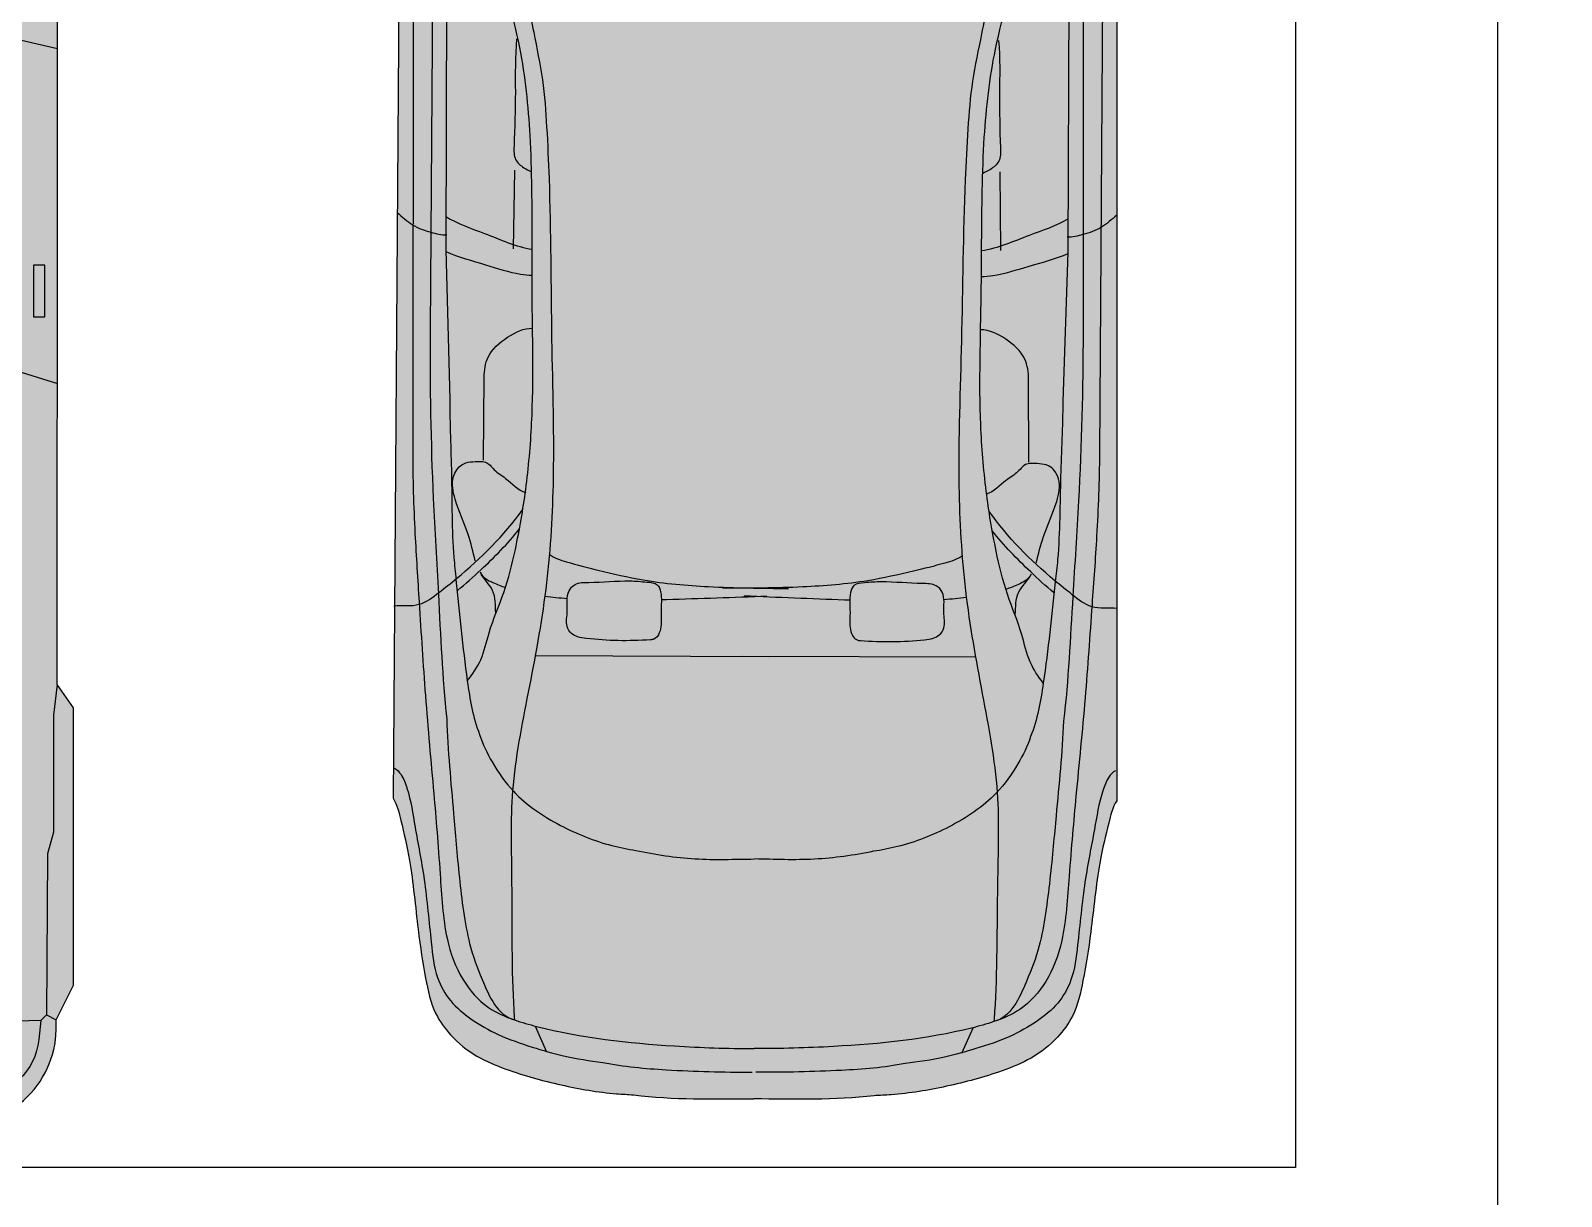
# Model space of a CAD drawing. Header units: metres. Extents: x 231 to 394, y -324 to -29.
# Drawn here: x 289.389 to 293.338, y -76.947 to -73.939 of the extents above; entities that cross this region are included whole.
import ezdxf

# ---------------------------------------------------------------- set-up
doc = ezdxf.new("R2010")
doc.units = ezdxf.units.M
for name, color, linetype in [('A-ACABADOS PISOS', 1, 'Continuous'), ('A-PISO', 30, 'Continuous'), ('AR-01-REC$0$A-AUTOS', 8, 'Continuous'), ('AR-01-REC$0$A-EXTERIOR', 8, 'Continuous')]:
    doc.layers.add(name, color=color, linetype=linetype)

# ---------------------------------------------------------------- blocks, each defined once
blk = doc.blocks.new('AR-01-REC$0$Honda Accord')
at = {"ltscale": 0.05, "true_color": 0xffffff}
h = blk.add_hatch(color=7, dxfattribs=at)
edge = h.paths.add_edge_path()
edge.add_spline(control_points=[(1.850993343818545, 3.040378769126846), (1.856412858430674, 3.047543158857706), (1.872934250810459, 3.073910134531388), (1.864920385917145, 3.110430999691628), (1.851880024788584, 3.127178845381195)], knot_values=[0, 0, 0, 0, 0.0248639989917332, 0.0846266562194066, 0.0846266562194066, 0.0846266562194066, 0.0846266562194066], degree=3, periodic=0)
edge.add_spline(control_points=[(1.85188002478995, 3.127178845379488), (1.85095896200832, 3.226073298316691), (1.846736977442589, 3.438807280154037), (1.847969206601279, 3.767517728378493), (1.843830004636489, 4.087728698668111), (1.836941754745995, 4.245367442590577), (1.828595884254839, 4.285800317096459)], knot_values=[0, 0, 0, 0, 0.2754165149917851, 0.5926247347584975, 0.9147883381493424, 1.029685620385832, 1.029685620385832, 1.029685620385832, 1.029685620385832], degree=3, periodic=0)
edge.add_spline(control_points=[(1.828595884254839, 4.285800317096459), (1.827519768373606, 4.332384869896487), (1.805497466679554, 4.416685626869025), (1.774440097301495, 4.538414691644562), (1.727458870171377, 4.642120489906233), (1.668860962258603, 4.732750068823406), (1.568894685924389, 4.806097547287206), (1.388985310057677, 4.908034647512637), (1.150749882668067, 4.917908970055805), (0.977374577037752, 4.93403560030481), (0.9188005445892904, 4.933824406377198)], knot_values=[0, 0, 0, 0, 0.1297640772883106, 0.2395322586305987, 0.349620480456465, 0.4450788961101054, 0.5341269358503383, 0.6880612609964615, 1.006703813721257, 1.167094244499252, 1.167094244499252, 1.167094244499252, 1.167094244499252], degree=3, periodic=0)
edge.add_spline(control_points=[(0.9188005445892904, 4.933824406377198), (0.8602265121408285, 4.933613212449586), (0.6869720048178201, 4.916236777320137), (0.4488139761861893, 4.904644775442534), (0.2696443551615479, 4.801412983687328), (0.1702095929204878, 4.727346546894181), (0.1122667462208559, 4.636296769833506), (0.066034572005295, 4.532254882292818), (0.0358558088363187, 4.410305025149), (0.0144419797046302, 4.325847655310893), (0.0137018170025007, 4.279256553755542)], knot_values=[0, 0, 0, 0, 0.1603904307779931, 0.4790329835027907, 0.6329673086489139, 0.7220153483891468, 0.8174737640427872, 0.9275619858686533, 1.03733016721094, 1.167094244499252, 1.167094244499252, 1.167094244499252, 1.167094244499252], degree=3, periodic=0)
edge.add_spline(control_points=[(0.0137018170025007, 4.279256553755542), (0.0056477284262845, 4.238764547726304), (-0.0001035958859726, 4.081080230685188), (-0.0022941757835307, 3.7608464377995), (0.0013083805290838, 3.432153421827706), (-0.0013794513028794, 3.219394526027484), (-0.0015873537674603, 3.120496002504863)], knot_values=[0, 0, 0, 0, 0.1148972822364895, 0.4370608856273348, 0.7542691053940473, 1.029685620385832, 1.029685620385832, 1.029685620385832, 1.029685620385832], degree=3, periodic=0)
edge.add_spline(control_points=[(-0.0015873537664939, 3.120496002506002), (-0.0145066056930697, 3.103654557103368), (-0.0222569071377999, 3.067076852827767), (-0.0055458097981765, 3.040829699876667), (-7.47730666982e-05, 3.033704577005435)], knot_values=[0, 0, 0, 0, 0.0597626572267513, 0.0846266562184844, 0.0846266562184844, 0.0846266562184844, 0.0846266562184844], degree=3, periodic=0)
edge.add_line((-7.47730666982e-05, 3.033704577005435), (0.0001703536784154, 0.7684327056126676))
edge.add_spline(control_points=[(0.000170353678387, 0.7684327056126679), (0.0111762680414548, 0.7512012266332704), (0.0237947418678194, 0.6976535133976542), (0.0488823036256767, 0.6003905432021384), (0.0652341690896796, 0.4300144340782027), (0.0847171952252401, 0.3130047184611158), (0.1049088387673313, 0.2195069701211878), (0.154938269362477, 0.1514682736309396), (0.2173961887218942, 0.1020589852032572), (0.3162011844671346, 0.0620931058924725), (0.4370632419092735, 0.0297807708235496), (0.548318378171617, 0.0109792301391281), (0.6111424810763728, 0.0082729649290059), (0.6257573870927635, 0.0073316895487778)], knot_values=[0, 0, 0, 0, 0.0566684323967537, 0.1494600822356002, 0.2816100106740611, 0.3929352697462535, 0.4816863440741734, 0.5429669312003871, 0.6228445222374382, 0.6979702117985584, 0.8336426131261339, 0.9656652935609988, 1.005770405806099, 1.005770405806099, 1.005770405806099, 1.005770405806099], degree=3, periodic=0)
edge.add_spline(control_points=[(0.6257573870927635, 0.0073316895487778), (0.7285310434925542, -0.0049348481537663), (0.8327036242485824, -0.0012609746150929), (0.9362325326942784, -0.0008876918500391)], knot_values=[0, 0, 0, 0, 0.2834881863081793, 0.2834881863081793, 0.2834881863081793, 0.2834881863081793], degree=3, periodic=0)
edge.add_spline(control_points=[(0.9362325326942784, -0.0008876918500391), (1.039761441140027, -0.0005144090848717), (1.143957806003272, -0.0034369897011857), (1.246640335211994, 0.0095703387064532)], knot_values=[0, 0, 0, 0, 0.2834881863081793, 0.2834881863081793, 0.2834881863081793, 0.2834881863081793], degree=3, periodic=0)
edge.add_spline(control_points=[(1.246640335211994, 0.0095703387064532), (1.261248073620296, 0.0106169789520436), (1.324051027974606, 0.0137762037849143), (1.435167692059368, 0.0333795259405179), (1.5557936000466, 0.0665625675286492), (1.654307829462228, 0.1072398990035026), (1.716407830292185, 0.1570982921842869), (1.765945327244225, 0.2254959861620591), (1.785462225528734, 0.3191369072110319), (1.804100978021748, 0.436284074320497), (1.81958437590211, 0.606774968341597), (1.843969913770509, 0.704216318235126), (1.856201922367889, 0.7578536321138927), (1.867083292904199, 0.7751640276621857)], knot_values=[0, 0, 0, 0, 0.0401051122451019, 0.1721277926799665, 0.3078001940075422, 0.3829258835686882, 0.4628034746057394, 0.5240840617319372, 0.6128351360598645, 0.7241603951320525, 0.856310323570513, 0.9491019734093598, 1.005770405806112, 1.005770405806112, 1.005770405806112, 1.005770405806112], degree=3, periodic=0)
edge.add_line((1.867083292904199, 0.7751640276621857), (1.850993343818513, 3.040378769126846))
for p, q in [((1.72789381416422, 3.122699921038134), (1.731253610247195, 2.190870076256484)), ((0.1224205918917695, 3.116911243337198), (0.1257803879748016, 2.185081398555553)), ((0.0355129909512206, 3.050316257068402), (0.0444647034870249, 1.666231808643486)), ((0.0869384193313485, 3.069996307166206), (0.0869133617462998, 1.978298508209604)), ((1.763713371802993, 3.076042069650496), (1.771610755055434, 1.984372835765043)), ((1.815279377637495, 3.056733364406568), (1.816308649335696, 1.672620350910506)), ((1.850986473515689, 3.041266460976883), (1.8670764226014, 0.7760517195122248)), ((-8.16433696096e-05, 3.034592268855475), (0.0001634833755323, 0.7693203974627068)), ((0.3019852876446142, 2.391967231922647), (0.2998893041640562, 2.188699825503704)), ((1.553561420481204, 2.396479901925884), (1.557123128141002, 2.193232894819856)), ((0.1257803879748016, 2.185081398555553), (0.1390557341283928, 1.799136187641579)), ((1.731253610247195, 2.190870076256484), (1.720761693223012, 1.804839170343484)), ((0.2268920769681435, 1.642697786471785), (0.2275335103791766, 1.857097509076765)), ((1.634055724854959, 1.647771441215581), (1.631868253360918, 1.86216096395037)), ((0.3637576401114606, 1.13962506377561), (0.9650315535667764, 1.141763726475687)), ((1.500821420731399, 1.143724849222164), (0.8995477184478508, 1.141527618634653)), ((0.3703786057530201, 0.1840522084825125), (0.4003226031437371, 0.117335035333781)), ((1.500730790647168, 0.1881277946687305), (1.471268675055769, 0.1211964274513093))]:
    blk.add_line(p, q)
for points, knots in [([(0.1895222027875738, 1.072941824778808), (0.2026518984485241, 1.090080067644976), (0.2291624752400329, 1.128582191114787), (0.2452126424852585, 1.210746465204465), (0.2856670648540406, 1.302176637710202), (0.3154729938521276, 1.426808605076416), (0.3395091488941679, 1.572610205086903), (0.3576450505616739, 1.794264080885795), (0.3477774066238643, 2.053287335477421), (0.3491432387848779, 2.300741734346273), (0.3418624163018384, 2.511657189860898), (0.318131133659252, 2.726583024831938), (0.2225749059514632, 3.016220482798189), (0.1646622022566666, 3.235990144163336), (0.1299368823146969, 3.365606072440868)], [0, 0, 0, 0, 0.0597496792244547, 0.1269278264630773, 0.2300341216699886, 0.3366745036381951, 0.4822248842625961, 0.6413237121885881, 0.9549056111732628, 1.203173400679397, 1.330375148798978, 1.542773415638618, 1.802260924455368, 2.175545030306999, 2.175545030306999, 2.175545030306999, 2.175545030306999]), ([(1.675533186443347, 1.078299770663529), (1.662280246820303, 1.095342888571962), (1.635492717199925, 1.133652840938679), (1.618850473645665, 1.215699239609079), (1.577737792296688, 1.306835314606469), (1.547033906469353, 1.431249108407994), (1.521946988548594, 1.576873590773175), (1.502213193338234, 1.798390923983219), (1.510212741844356, 2.057478600339774), (1.507062530333288, 2.30491671620814), (1.512822234101266, 2.515879190509622), (1.535003051123649, 2.730970565674057), (1.628468193835459, 3.021289557144882), (1.68479461393886, 3.241471117917285), (1.718584359456004, 3.371334083408669)], [0, 0, 0, 0, 0.0597496792244696, 0.1269278264630922, 0.2300341216700034, 0.3366745036382101, 0.4822248842626108, 0.6413237121886031, 0.9549056111732775, 1.203173400679412, 1.330375148798988, 1.542773415638636, 1.802260924455379, 2.175545030307008, 2.175545030307008, 2.175545030307008, 2.175545030307008]), ([(0.3320986126496754, 2.825204482690537), (0.3388435217545142, 2.799724015716149), (0.3510864401845614, 2.732916199465193), (0.3749616645744444, 2.626516174468974), (0.3847246702438573, 2.500051818811243), (0.396504037880023, 2.276950758590146), (0.3981054866341955, 1.969172903890807), (0.4126579180223493, 1.615801230226565), (0.3956604221343431, 1.310432998792405), (0.3482029396418815, 1.048938477262139), (0.2997894137747343, 0.8005925571294483), (0.3101619427043563, 0.5423196237828734), (0.3082838064831625, 0.3120464353833086), (0.3165488297146643, 0.2081097699207248), (0.3169769923788143, 0.1995107840106129)], [0, 0, 0, 0, 0.0733252372542219, 0.1888964821516918, 0.3030393003446223, 0.4258209451540914, 0.8112424228585595, 1.159737155419859, 1.410579568502875, 1.66062269032882, 1.899626526969706, 2.111450368672791, 2.377727443740244, 2.401703019596872, 2.401703019596872, 2.401703019596872, 2.401703019596872]), ([(1.520324767512448, 2.829488738666213), (1.513763775606066, 2.803960296072319), (1.50200293237887, 2.737065932105678), (1.478895588441931, 2.630496507245423), (1.470044781911695, 2.503965037818375), (1.459874521392888, 2.280784836244377), (1.460492526744334, 1.973003435651321), (1.448488667123315, 1.619536010898284), (1.467687757540631, 1.314298289502403), (1.517029665516959, 1.053152786856685), (1.567232776319743, 0.8051624378528002), (1.558722945318239, 0.5468214224636087), (1.561900998107689, 0.3165664646070354), (1.55438568596381, 0.2125729017300273), (1.554019542455848, 0.2039710518777156)], [0, 0, 0, 0, 0.0733252372542277, 0.1888964821516976, 0.3030393003446282, 0.4258209451540972, 0.8112424228585652, 1.159737155419864, 1.410579568502881, 1.66062269032882, 1.899626526969709, 2.111450368672795, 2.377727443740248, 2.401703019596876, 2.401703019596876, 2.401703019596876, 2.401703019596876]), ([(0.3048631186406132, 2.730940115813155), (0.3006764860143411, 2.685173013397388), (0.3038744300257312, 2.591471950694199), (0.3014362270044748, 2.491207275171518), (0.299078201343635, 2.418662499027618), (0.323375540347998, 2.398742428803871), (0.3390272888360945, 2.390731477429083), (0.3458969432986427, 2.387898365228918)], [0, 0, 0, 0, 3.267855579229086, 6.568707710326668, 7.399662597450546, 8.099385109362206, 8.621704537030322, 8.621704537030322, 8.621704537030322, 8.621704537030322]), ([(1.548239301814847, 2.735423220162488), (1.552755856082599, 2.68968749786768), (1.550233681606159, 2.595965810764254), (1.553394838395179, 2.49572132423566), (1.556275929340048, 2.423195438196443), (1.532122867404298, 2.403100675706355), (1.516529293521303, 2.394977066519571), (1.509680247485876, 2.392094490314207)], [0, 0, 0, 0, 3.267855579229086, 6.568707710326668, 7.399662597450546, 8.099385109362206, 8.621704537030322, 8.621704537030322, 8.621704537030322, 8.621704537030322]), ([(8.72e-14, 2.280107365311664), (0.0126793909525153, 2.269152286194183), (0.0391125471962559, 2.245220443460766), (0.0835216772131011, 2.230331713000055), (0.1144059124648342, 2.223003870619095), (0.1282794676016314, 2.223207336444943)], [1.808085697733258, 1.808085697733258, 1.808085697733258, 1.808085697733258, 2.918873689789895, 4.131288299117762, 5.101509953527924, 5.101509953527924, 5.101509953527924, 5.101509953527924]), ([(0.1252799554423822, 2.270531027685365), (0.1564524190420988, 2.251803154546335), (0.232945647260154, 2.227611219256573), (0.3063293076391764, 2.194311616778009), (0.349061385413423, 2.187806439898166)], [0, 0, 0, 0, 0.1000351432272048, 0.2184418270067335, 0.2184418270067335, 0.2184418270067335, 0.2184418270067335]), ([(1.731137845174913, 2.276321092339455), (1.700101240363126, 2.257368918824568), (1.62378445110258, 2.232626013310891), (1.55064282499987, 2.198798100769749), (1.507958767656391, 2.191984948353705)], [0, 0, 0, 0, 0.1000351432272048, 0.2184418270067335, 0.2184418270067335, 0.2184418270067335, 0.2184418270067335]), ([(1.856345487520771, 2.286800585466374), (1.843745424248739, 2.275754359009283), (1.817485529840185, 2.251632526755654), (1.773184918380908, 2.236423945365459), (1.742354327824644, 2.228873584644701), (1.728479666193863, 2.22897700178612)], [1.808085697733258, 1.808085697733258, 1.808085697733258, 1.808085697733258, 2.918873689789895, 4.131288299117762, 5.101509953527924, 5.101509953527924, 5.101509953527924, 5.101509953527924]), ([(0.1259427944205262, 2.180359865178159), (0.1591022820697125, 2.166180361409828), (0.2244361892188371, 2.149575847496405), (0.2984542554967524, 2.125100677070804), (0.3392293322041572, 2.121267867956929), (0.3491419626905403, 2.120712045138815)], [0, 0, 0, 0, 2.528586248964193, 4.711884567960642, 5.408214832071729, 5.408214832071729, 5.408214832071729, 5.408214832071729]), ([(1.731125255405659, 2.186147494513193), (1.698068879526289, 2.171729243510071), (1.632856407644768, 2.15465403291796), (1.559016758402409, 2.129645748237519), (1.518270380570671, 2.125519006207353), (1.508362015900589, 2.12489171701338)], [0, 0, 0, 0, 2.528586248964193, 4.711884567960642, 5.408214832071729, 5.408214832071729, 5.408214832071729, 5.408214832071729]), ([(0.0869133617462998, 1.978298508209604), (0.0875041025547338, 1.833129208682975), (0.09247699724400801, 1.605586526792762), (0.1160080119868516, 1.271538833243653), (0.124719000451565, 1.081813487575004), (0.1371601958975665, 0.975059227229508)], [0, 0, 0, 0, 0.4042758708687236, 0.6333827053716093, 0.9326252492799204, 0.9326252492799204, 0.9326252492799204, 0.9326252492799204]), ([(0.2275335103791766, 1.857097509076765), (0.2275546466856062, 1.874571718558627), (0.2332400321787722, 1.917700260754484), (0.2838233870208759, 1.962323886734564), (0.3284265922647782, 1.984676745393811), (0.351546732654443, 1.984233987468995)], [0, 0, 0, 0, 0.0486628044890089, 0.1144515357807728, 0.1777720529766111, 0.1777720529766111, 0.1777720529766111, 0.1777720529766111]), ([(1.631868253360918, 1.86216096395037), (1.63172110958314, 1.879634566682965), (1.625724868299784, 1.922720989725917), (1.574821043847608, 1.966978694578415), (1.530057809918533, 1.98900933452569), (1.506941463422975, 1.988399866800475)], [0, 0, 0, 0, 0.0486628044890089, 0.1144515357807728, 0.1777720529766111, 0.1777720529766111, 0.1777720529766111, 0.1777720529766111]), ([(1.771610755055434, 1.984372835765043), (1.772066857857313, 1.839203050788909), (1.768734922229698, 1.611630425088264), (1.747613365823698, 1.277421732688821), (1.74027072956173, 1.087638504236449), (1.72859967170311, 0.9807973049988732)], [0, 0, 0, 0, 0.4042758708687236, 0.6333827053716093, 0.9326252492799204, 0.9326252492799204, 0.9326252492799204, 0.9326252492799204]), ([(0.1390557341283928, 1.799136187641579), (0.1394957547128987, 1.735111687199831), (0.1470400514142247, 1.599308454490594), (0.1462940695471692, 1.44391739884486), (0.1661645583840558, 1.266075505064008), (0.1812735385304071, 1.113392094916662), (0.2046249735093133, 0.9789379880526212), (0.2221716953038443, 0.9349921778028828)], [0, 0, 0, 0, 0.1783018395644093, 0.3787173180837171, 0.4319539900038824, 0.6762373846942376, 0.8077183839674132, 0.8077183839674132, 0.8077183839674132, 0.8077183839674132]), ([(1.720761693223012, 1.804839170343484), (1.720783370234668, 1.740813161526489), (1.714218558427746, 1.604959057161065), (1.716085059108736, 1.449577421055323), (1.697497520034944, 1.271596863405648), (1.683489945871398, 1.118808470910264), (1.661108678113779, 0.9841894706845548), (1.64387930953879, 0.940118272121822)], [0, 0, 0, 0, 0.1783018395644093, 0.3787173180837171, 0.4319539900038824, 0.6762373846942344, 0.8077183839674162, 0.8077183839674162, 0.8077183839674162, 0.8077183839674162]), ([(0.0444647034870249, 1.666231808643486), (0.04488672817749, 1.594820337457688), (0.0500586838118997, 1.464381245576078), (0.0655426012690745, 1.253995562887439), (0.0806730808135702, 1.030193442540165), (0.103730943146248, 0.8008780930362036), (0.1211940034687322, 0.6072348739962763), (0.1339269147600552, 0.4109463892035592), (0.1759337056412013, 0.3036607430809681), (0.2393798333969547, 0.2303702941180745), (0.3121099381848202, 0.1996402838786935), (0.4703909002551276, 0.1558624192985007), (0.6795116528726644, 0.1349989446576956), (0.867391023468402, 0.1295520444444946), (0.9357576620901416, 0.1297985464919975)], [0, 0, 0, 0, 0.1988726091716806, 0.3633234716248912, 0.5874330694113393, 0.82354282576735, 1.004621626958275, 1.129815595371054, 1.230113392129418, 1.320655318308761, 1.388576818410274, 1.443333795648519, 1.771447374465946, 1.958652423546714, 1.958652423546714, 1.958652423546714, 1.958652423546714]), ([(1.816308649335696, 1.672620350910506), (1.816401589852235, 1.601207693182232), (1.812170376151783, 1.470734697330158), (1.798203970454751, 1.260242828859758), (1.784687740561794, 1.036337420232257), (1.763284090361849, 0.8068617607569875), (1.747217861918129, 0.6130976488591388), (1.73554018047699, 0.41672114948517), (1.694308127763493, 0.3091353782459691), (1.631392153324639, 0.2353893193899239), (1.558885536270708, 0.2041356451231877), (1.400924375470055, 0.1592175412048391), (1.191959508339694, 0.1368466213629063), (1.004124300711824, 0.1300450485395004), (0.9357576620901416, 0.1297985464919975)], [0, 0, 0, 0, 0.1988726091716806, 0.3633234716248912, 0.5874330694113393, 0.82354282576735, 1.004621626958275, 1.129815595371054, 1.230113392129418, 1.320655318308741, 1.38857681841028, 1.443333795648499, 1.771447374465954, 1.958652423546721, 1.958652423546721, 1.958652423546721, 1.958652423546721]), ([(0.2076983120320241, 1.383075306628029), (0.2019765139941986, 1.405916009463567), (0.1892464949600898, 1.460610454718448), (0.1557473419888728, 1.527611754123539), (0.1421519140410814, 1.593466213525175), (0.170567058487139, 1.639053573951628), (0.206693134444807, 1.639219918410049), (0.2383303370756115, 1.639374355209838), (0.2554208012692547, 1.614218264040459), (0.2931306638608097, 1.593976057473128), (0.3165707315920676, 1.565715527773818), (0.3371885790060409, 1.560350415341758)], [0, 0, 0, 0, 0.0655106110286619, 0.1550444933116998, 0.2094604468012587, 0.2438603758896068, 0.287164043053866, 0.3001387958512756, 0.3275983764634165, 0.3616950851823711, 0.4200969111909127, 0.4200969111909127, 0.4200969111909127, 0.4200969111909127]), ([(1.655121150684778, 1.388294119494956), (1.660678093690395, 1.411175488843014), (1.67301337541258, 1.465960309287879), (1.706028505290789, 1.533201431905695), (1.719148697608178, 1.59915221687231), (1.690405557602078, 1.644533487977581), (1.654279221405914, 1.644439319883644), (1.622641727692242, 1.644365614090586), (1.605733110582123, 1.619086936183975), (1.568170196740114, 1.598573326869654), (1.544934527555513, 1.570144503614528), (1.52435590449531, 1.564630853613264)], [0, 0, 0, 0, 0.0655106110286619, 0.1550444933116998, 0.2094604468012587, 0.2438603758895908, 0.2871640430538779, 0.3001387958512876, 0.3275983764634284, 0.3616950851823831, 0.4200969111909246, 0.4200969111909246, 0.4200969111909246, 0.4200969111909246]), ([(-0.0010888310408442, 1.265528623072782), (0.0206450250625229, 1.267390185682071), (0.0648137218649671, 1.261155391925169), (0.1150019069765753, 1.300932928112499), (0.2087374118235365, 1.375258167395031), (0.2817540182637989, 1.449087478366323), (0.3289897867667568, 1.515920974816367)], [0, 0, 0, 0, 0.0597371309309427, 0.1139981092812043, 0.16724982564412, 0.3938869404053806, 0.3938869404053806, 0.3938869404053806, 0.3938869404053806]), ([(1.864750504448379, 1.272256074147889), (1.843003789542565, 1.273960863658317), (1.798881200767739, 1.267407727752352), (1.748407481339684, 1.306822318414218), (1.654138447970725, 1.380469690471613), (1.580591350493906, 1.453770552862919), (1.532874868064569, 1.520261690455868)], [0, 0, 0, 0, 0.0597371309309143, 0.113998109281176, 0.1672498256441137, 0.3938869404053549, 0.3938869404053549, 0.3938869404053549, 0.3938869404053549]), ([(0.1628397411008413, 1.306493248255377), (0.1832162729816408, 1.323485614788636), (0.2383712018391597, 1.373737679384702), (0.2914938876667483, 1.428014044097494), (0.3212415477476346, 1.466083489254514)], [0, 0, 0, 0, 1.868162235854923, 5.271297061468863, 5.271297061468863, 5.271297061468863, 5.271297061468863]), ([(1.700530795064564, 1.312037531269083), (1.680032259567925, 1.328882519080593), (1.624516392809169, 1.378735550196779), (1.571003696668725, 1.432627431475566), (1.540982288004359, 1.470481373894358)], [0, 0, 0, 0, 1.868162235854923, 5.271297061468863, 5.271297061468863, 5.271297061468863, 5.271297061468863]), ([(0.3982367525824506, 1.401592071007144), (0.4112385114391108, 1.39165139656677), (0.4548995839395238, 1.378548851618688), (0.5358053190027212, 1.358611281597968), (0.6574259344754145, 1.331021084919254), (0.8225958241190786, 1.318020036673715), (0.9478837870731543, 1.317718316081139), (1.016778158857875, 1.317552403489002)], [0, 0, 0, 0, 0.0451008666909574, 0.1211996377693434, 0.2308504683599782, 0.3852629872589151, 0.5739041655320511, 0.5739041655320511, 0.5739041655320511, 0.5739041655320511]), ([(1.46445413820132, 1.405436413422194), (1.451524400447939, 1.395402240644784), (1.407958946718368, 1.381985192632781), (1.327199086746732, 1.361464722809273), (1.20578058870737, 1.332998226808057), (1.040708745188825, 1.3188064623738), (0.9154262154818033, 1.317601287395405), (0.8465348313755233, 1.316938575902327)], [0, 0, 0, 0, 0.0451008666909574, 0.1211996377693709, 0.2308504683600057, 0.3852629872589144, 0.5739041655320789, 0.5739041655320789, 0.5739041655320789, 0.5739041655320789]), ([(0.2619286158762597, 1.249620504702079), (0.2602235984071816, 1.268775812554167), (0.2623096394060857, 1.310138680232739), (0.2287234376698583, 1.336299453308014), (0.2211746171416015, 1.353631259287908)], [0, 0, 0, 0, 0.0535488393513828, 0.1060572826804765, 0.1060572826804765, 0.1060572826804765, 0.1060572826804765]), ([(0.2211746171416015, 1.353631259287908), (0.2260824816079625, 1.340664764744132), (0.2513419324979813, 1.327535549186109), (0.2755075194378682, 1.318347882211239), (0.2861882124607595, 1.314839979028417)], [0, 0, 0, 0, 0.9839494697451352, 1.7716914695581, 1.7716914695581, 1.7716914695581, 1.7716914695581]), ([(1.641857519509047, 1.35875365891627), (1.63704328515084, 1.345752110472969), (1.611879166909688, 1.332441088214179), (1.587780461333553, 1.323079400003507), (1.577125341801123, 1.319494568634917)], [0, 0, 0, 0, 0.9839494697451352, 1.7716914695581, 1.7716914695581, 1.7716914695581, 1.7716914695581]), ([(1.601854610845494, 1.254451728057688), (1.603421453418464, 1.273618832894499), (1.601037195476096, 1.314965582509215), (1.634433876388955, 1.341367868375755), (1.641857519509047, 1.35875365891627)], [0, 0, 0, 0, 0.0535488393513828, 0.1060572826804765, 0.1060572826804765, 0.1060572826804765, 0.1060572826804765]), ([(0.6072050788232863, 1.334199494152244), (0.571815937311188, 1.33407189542845), (0.5264138922964057, 1.328729606894057), (0.4678709881470999, 1.329916501990396), (0.4409110769874778, 1.299716396070039), (0.4499609072214261, 1.259176812536225), (0.4408897509087828, 1.220991475424396), (0.4555627373929119, 1.196557305150917), (0.4748066173120569, 1.187312393037696), (0.5434015593271815, 1.178961751092739), (0.6079316482641579, 1.178255627749649), (0.6749154259402153, 1.183729848476446), (0.6857610926099673, 1.200748254954987), (0.6894149462313257, 1.225539422875272), (0.6867839779159529, 1.261456487196369), (0.6912180280305356, 1.295355358417964), (0.6793362219599166, 1.330136237735359), (0.6440883562928852, 1.331606013384885), (0.6218513177028929, 1.33425230248008), (0.6072050788232863, 1.334199494152244)], [0, 0, 0, 0, 0.0969043689622777, 0.1295913136837415, 0.1506192016667824, 0.1985920999828246, 0.2360697609794394, 0.2557908343947352, 0.2719711052766363, 0.2929881684951781, 0.4440600480961141, 0.4519132292376215, 0.4720917590281939, 0.4918598831397519, 0.5228758441971435, 0.5707095673769943, 0.5892096294802852, 0.6145758953842237, 0.6546809806066654, 0.6546809806066654, 0.6546809806066654, 0.6546809806066654]), ([(1.25597721882511, 1.336538700292634), (1.291366360337321, 1.336666299016425), (1.336805748589116, 1.331651547417322), (1.395338571808083, 1.333260569549906), (1.422515557554193, 1.303255659066849), (1.413758297026475, 1.262651870469994), (1.42310457522322, 1.224532939070285), (1.408608167134078, 1.199993595928503), (1.389431453412927, 1.190610154918769), (1.320898512075162, 1.181765086090875), (1.256375192850642, 1.180593649110051), (1.189353681692779, 1.185584701748553), (1.178385575826184, 1.202524456713945), (1.174553045970895, 1.227288631806914), (1.176924944853654, 1.263223734414395), (1.172246562362063, 1.29708974994287), (1.183877251603774, 1.331955405671124), (1.219113602140539, 1.333679318484086), (1.241330979945616, 1.336485891964797), (1.25597721882511, 1.336538700292634)], [0, 0, 0, 0, 0.0969043689623061, 0.1295913136837699, 0.1506192016667916, 0.1985920999828339, 0.2360697609794486, 0.2557908343947444, 0.2719711052766454, 0.2929881684951873, 0.444060048096095, 0.4519132292376304, 0.4720917590281847, 0.4918598831397479, 0.52287584419714, 0.5707095673769907, 0.5892096294802815, 0.6145758953842198, 0.6546809806066612, 0.6546809806066612, 0.6546809806066612, 0.6546809806066612]), ([(0.6887491854141976, 1.286677791493842), (0.6932750015139126, 1.286832250291126), (0.7839314450069159, 1.289984629090668), (0.8747348094873094, 1.293841044254122), (0.9610047880992472, 1.297504926705754)], [11.23543771046957, 11.23543771046957, 11.23543771046957, 11.23543771046957, 11.55253557812523, 17.58688320597257, 17.58688320597257, 17.58688320597257, 17.58688320597257]), ([(1.174777915466024, 1.288430211673014), (1.170251103223082, 1.288552030406663), (1.079574284743699, 1.291050595866067), (0.9887454722304218, 1.294252119924522), (0.9024513160863156, 1.297293806910715)], [11.23543771046957, 11.23543771046957, 11.23543771046957, 11.23543771046957, 11.55253557812523, 17.58688320597257, 17.58688320597257, 17.58688320597257, 17.58688320597257]), ([(0.1371601958975665, 0.975059227229508), (0.1406370426883276, 0.8933317480368714), (0.1543302868106783, 0.7600600149826278), (0.1696017631898334, 0.5821512617098961), (0.1925222035706346, 0.4027235219999741), (0.2357021280741682, 0.2945320400668834), (0.2733562185146942, 0.2104496413553534), (0.3169769923788143, 0.1995107840106129)], [0, 0, 0, 0, 0.2277976740491869, 0.3719478040313928, 0.4996814224975032, 0.5863441051033913, 0.7096150225740808, 0.7096150225740808, 0.7096150225740808, 0.7096150225740808]), ([(1.72859967170311, 0.9807973049988732), (1.725712259162579, 0.8990468788983887), (1.712980404947503, 0.7656798677820689), (1.698992240885758, 0.5876656162511154), (1.677005710956081, 0.4080759604321429), (1.634607087181878, 0.2995759173674059), (1.597560301133315, 0.2152241779458563), (1.554019542455848, 0.2039710518777156)], [0, 0, 0, 0, 0.2277976740491869, 0.3719478040313928, 0.4996814224975032, 0.5863441051033818, 0.7096150225740887, 0.7096150225740887, 0.7096150225740887, 0.7096150225740887]), ([(0.2221716953038443, 0.9349921778028828), (0.2300859568200357, 0.9103095052095111), (0.2557411767460584, 0.8589827544760738), (0.3180740537977462, 0.7709782836353725), (0.4280655155192525, 0.6987161082278135), (0.5392191508414916, 0.6548971212949937), (0.6069577644565547, 0.6420374243377867), (0.6278796405214015, 0.6388268600099991)], [0, 0, 0, 0, 0.0720749284582366, 0.1581283585743163, 0.2958089224999647, 0.42624559883843, 0.48422916127338, 0.48422916127338, 0.48422916127338, 0.48422916127338]), ([(1.64387930953879, 0.940118272121822), (1.63614324266112, 0.9153791708657764), (1.610858811371229, 0.8638687526510009), (1.549162162763561, 0.7754170822310016), (1.439694649579196, 0.7023636278053118), (1.328859886742778, 0.6577442417926705), (1.261215766722302, 0.6443964102464861), (1.240317586285041, 0.6410350599542199)], [0, 0, 0, 0, 0.0720749284582366, 0.1581283585743163, 0.2958089224999418, 0.4262455988384338, 0.4842291612733835, 0.4842291612733835, 0.4842291612733835, 0.4842291612733835]), ([(0.0032414786880698, 0.8466846869041544), (0.0104585116170901, 0.8432794073156626), (0.0245167973156148, 0.8264389303828921), (0.0445927145705431, 0.7755507243786042), (0.0578028876707625, 0.6859991859523689), (0.0835193482209624, 0.5695379079824079), (0.0995118224674078, 0.4063878332850666), (0.1110472254389114, 0.3118279783259368), (0.1491042792444281, 0.2442362866189569), (0.2069193352741953, 0.1976374069821531), (0.2780507347150964, 0.157189875712902), (0.3602609871111062, 0.1301702444512784), (0.4500289387084158, 0.1042302885131221), (0.5119400824053477, 0.0954873826810854), (0.5461045015127033, 0.0914090358231761)], [0, 0, 0, 0, 0.0219205224053538, 0.0572121795567993, 0.1522539363185258, 0.2718866114009054, 0.3894011402056308, 0.4710097219195583, 0.5346344446277158, 0.5986698134891655, 0.6733118320381392, 0.7586959535062086, 0.8351341421229092, 0.929372609628596, 0.929372609628596, 0.929372609628596, 0.929372609628596]), ([(1.863440626800725, 0.8533918017776612), (1.856248337279025, 0.849934568084677), (1.842311855220285, 0.8329931535058674), (1.82260341915517, 0.781961501447313), (1.810039353334645, 0.6923170316910046), (1.78516337366719, 0.5756733381400636), (1.769987250106824, 0.4124108822678636), (1.759134026270629, 0.3177703031063856), (1.721565371433799, 0.2499059361240369), (1.664087847119815, 0.20289135874782), (1.593249967722299, 0.1619319445104566), (1.511236693685733, 0.1343201905947353), (1.421658131317968, 0.1077335847145378), (1.359811643166922, 0.0985444596406069), (1.325677521650364, 0.0942198562687509)], [0, 0, 0, 0, 0.0219205224053538, 0.0572121795567993, 0.1522539363185258, 0.2718866114009054, 0.3894011402056308, 0.471009721919553, 0.5346344446277242, 0.5986698134891526, 0.6733118320381504, 0.7586959535062201, 0.8351341421229209, 0.9293726096286079, 0.9293726096286079, 0.9293726096286079, 0.9293726096286079]), ([(0.0001634833755323, 0.7693203974627068), (0.0111693977386002, 0.7520889184833095), (0.0237878715650217, 0.6985412052476933), (0.04887543332282199, 0.6012782350521775), (0.0652272987868818, 0.4309021259283555), (0.0847103249224423, 0.3138924103110412), (0.1049019684644767, 0.2203946619712269), (0.1549313990596223, 0.152355965480865), (0.2173893184190396, 0.10294667705341), (0.31619431416428, 0.0629807977425117), (0.4370563716064189, 0.0306684626735887), (0.5483115078687624, 0.0118669219891672), (0.6111356107735182, 0.009160656779045), (0.6257505167899089, 0.008219381398817)], [0, 0, 0, 0, 0.0566684323967537, 0.1494600822356002, 0.2816100106740611, 0.3929352697462535, 0.4816863440741734, 0.5429669312003871, 0.6228445222374382, 0.6979702117985584, 0.8336426131261339, 0.9656652935609988, 1.005770405806099, 1.005770405806099, 1.005770405806099, 1.005770405806099]), ([(1.8670764226014, 0.7760517195122248), (1.856195052065034, 0.7587413239640455), (1.843963043467598, 0.7051040100851651), (1.819577505599253, 0.6076626601916361), (1.804094107718954, 0.4371717661705361), (1.785455355225936, 0.3200245990610711), (1.765938456941315, 0.2263836780119846), (1.716400959989274, 0.1579859840342124), (1.654300959159373, 0.108127590853428), (1.555786729743745, 0.0674502593785746), (1.435160821756513, 0.034267217790557), (1.32404415767175, 0.0146638956350671), (1.26124120331744, 0.0115046708020827), (1.246633464909139, 0.0104580305564923)], [0, 0, 0, 0, 0.0566684323967537, 0.1494600822356002, 0.2816100106740611, 0.3929352697462489, 0.4816863440741768, 0.5429669312003741, 0.6228445222374253, 0.6979702117985715, 0.8336426131261468, 0.9656652935610112, 1.005770405806112, 1.005770405806112, 1.005770405806112, 1.005770405806112]), ([(0.6278796405214015, 0.6388268600099991), (0.6781050571245564, 0.6287269645990821), (0.7801279282679465, 0.6135602496802905), (0.88288398388349, 0.6181077653237708), (0.9341739182720821, 0.6190453697219028)], [0, 0, 0, 0, 0.1403789788327773, 0.2808467879668997, 0.2808467879668997, 0.2808467879668997, 0.2808467879668997]), ([(1.240317586285041, 0.6410350599542199), (1.190166306764383, 0.6305732473623494), (1.088255456717519, 0.6146712311206102), (0.9854692802570374, 0.6184776458109127), (0.9341739182720821, 0.6190453697219028)], [0, 0, 0, 0, 0.1403789788327773, 0.2808467879668997, 0.2808467879668997, 0.2808467879668997, 0.2808467879668997]), ([(0.5461045015127033, 0.0914090358231761), (0.5999021565276925, 0.0807299620868207), (0.7287238917784598, 0.0707878705150051), (0.8572368128517117, 0.0685887760307651), (0.9310006003656516, 0.0688547379826332)], [0, 0, 0, 0, 0.1502860912492987, 0.3522698912475846, 0.3522698912475846, 0.3522698912475846, 0.3522698912475846]), ([(1.325677521650364, 0.0942198562687509), (1.271958273101376, 0.0831531206930549), (1.143211580517317, 0.0722823430529616), (1.014717858666386, 0.0691565880662211), (0.9409540711525628, 0.0688906261142393)], [0, 0, 0, 0, 0.1502860912492987, 0.3522698912475846, 0.3522698912475846, 0.3522698912475846, 0.3522698912475846])]:
    blk.add_open_spline(points, degree=3, knots=knots)
for points in [[(0.3879701655012885, 1.293469753313843), (0.4070928299449028, 1.291036287032165), (0.4264383517300152, 1.28923271912481), (0.4457608209296799, 1.28786315386162)], [(1.475500137641264, 1.297390940171112), (1.456395518324911, 1.294819641989187), (1.437063505210149, 1.292876618760599), (1.417751414451148, 1.291367753126337)], [(0.6257505167899089, 0.008219381398817), (0.7285241731896426, -0.0040471563038409), (0.8326967539457845, -0.0003732827651675), (0.9362256623913672, 0)], [(1.246633464909139, 0.0104580305564923), (1.143950935700362, -0.0025492978510329), (1.039754570837117, 0.0003732827651675), (0.9362256623913672, 0)]]:
    blk.add_open_spline(points, degree=3)
blk = doc.blocks.new('AR-01-REC$0$suburban')
at = {"true_color": 0xffffff}
h = blk.add_hatch(color=7, dxfattribs=at)
edge = h.paths.add_edge_path()
edge.add_line((88.32197587333707, 355.7109415985703), (88.35520932811636, 355.7848782323176))
edge.add_line((88.35520932811636, 355.7848782323176), (88.3849083077734, 355.8329321285978))
edge.add_line((88.3849083077734, 355.8329321285978), (88.43182740594051, 355.8648430120735))
edge.add_line((88.43182740594051, 355.8648430120735), (88.47309386281239, 355.8775466183099))
edge.add_line((88.47309386281239, 355.8775466183099), (88.49894693967161, 355.8694010968956))
edge.add_line((88.49894693967161, 355.8694010968956), (88.49894693967161, 355.7546241834789))
edge.add_line((88.49894693967161, 355.7546241834789), (88.4765997140675, 355.7111646141008))
edge.add_line((88.4765997140675, 355.7111646141008), (91.21888870243009, 355.709465349595))
edge.add_line((91.21888870243009, 355.709465349595), (91.27960679449933, 355.7519392006773))
edge.add_line((91.27960679449933, 355.7519392006773), (91.99455543026346, 355.7519392006773))
edge.add_line((91.99455543026346, 355.7519392006773), (92.08411264101886, 355.7064310965311))
edge.add_arc((92.10291593236529, 355.4526158168992), 0.2545108247994228, 1.4757652924483864, 94.23687962489169, ccw=False)
edge.add_line((92.35734233789861, 355.4591705180725), (92.37704483305342, 354.6944010968955))
edge.add_line((92.37704483305342, 354.6944010968955), (92.35734233789861, 353.9296316757186))
edge.add_arc((92.10291593236529, 353.9361863768919), 0.2545108247994139, 265.76312037510826, 358.5242347075515, ccw=False)
edge.add_line((92.08411264101886, 353.68237109726), (91.99455543026346, 353.6368629931138))
edge.add_line((91.99455543026346, 353.6368629931138), (91.27960679449933, 353.6368629931138))
edge.add_line((91.27960679449933, 353.6368629931138), (91.21888870243009, 353.6793368441961))
edge.add_line((91.21888870243009, 353.6793368441961), (88.4765997140675, 353.6776375796903))
edge.add_line((88.4765997140675, 353.6776375796903), (88.49894693967161, 353.6341780103122))
edge.add_line((88.49894693967161, 353.6341780103122), (88.49894693967161, 353.5194010968955))
edge.add_line((88.49894693967161, 353.5194010968955), (88.47309386281239, 353.5112555754812))
edge.add_line((88.47309386281239, 353.5112555754812), (88.43182740594051, 353.5239591817176))
edge.add_line((88.43182740594051, 353.5239591817176), (88.3849083077734, 353.5558700651933))
edge.add_line((88.3849083077734, 353.5558700651933), (88.35520932811636, 353.6039239614735))
edge.add_line((88.35520932811636, 353.6039239614735), (88.32197587333707, 353.6778605952207))
edge.add_line((88.32197587333707, 353.6778605952207), (88.15608730100975, 353.6814999226424))
edge.add_line((88.15608730100975, 353.6814999226424), (88.11282013071758, 353.6332176464502))
edge.add_line((88.11282013071758, 353.6332176464502), (87.55889677734552, 353.6332176464502))
edge.add_line((87.55889677734552, 353.6332176464502), (87.13908196660094, 353.7218360497122))
edge.add_line((87.13908196660094, 353.7218360497122), (87.02816333622803, 353.7831404835878))
edge.add_line((87.02816333622803, 353.7831404835878), (86.9892543410594, 353.8310707123233))
edge.add_line((86.9892543410594, 353.8310707123233), (86.95149602535224, 353.8310707123233))
edge.add_line((86.95149602535224, 353.8310707123233), (86.81226839031405, 354.0950931587477))
edge.add_line((86.81226839031405, 354.0950931587477), (86.75751894703416, 354.3098928177473))
edge.add_line((86.75751894703416, 354.3098928177473), (86.72704483305341, 354.6944010968955))
edge.add_line((86.72704483305341, 354.6944010968955), (86.75751894703416, 355.0789093760438))
edge.add_line((86.75751894703416, 355.0789093760438), (86.81226839031405, 355.2937090350434))
edge.add_line((86.81226839031405, 355.2937090350434), (86.95149602535224, 355.5577314814678))
edge.add_line((86.95149602535224, 355.5577314814678), (86.9892543410594, 355.5577314814678))
edge.add_line((86.9892543410594, 355.5577314814678), (87.02816333622803, 355.6056617102033))
edge.add_line((87.02816333622803, 355.6056617102033), (87.13908196660094, 355.6669661440789))
edge.add_line((87.13908196660094, 355.6669661440789), (87.55889677734552, 355.7555845473408))
edge.add_line((87.55889677734552, 355.7555845473408), (88.11282013071758, 355.7555845473408))
edge.add_line((88.11282013071758, 355.7555845473408), (88.15608730100972, 355.7073022711487))
edge.add_line((88.15608730100972, 355.7073022711487), (88.32197587333707, 355.7109415985703))
for points in [[(92.35734233789861, 353.9296316757186, -0.4283997230784686), (92.08411264101886, 353.68237109726), (91.99455543026346, 353.6368629931138), (91.27960679449933, 353.6368629931138), (91.21888870243009, 353.6793368441961), (88.4765997140675, 353.6776375796903), (88.49894693967161, 353.6341780103122), (88.49894693967161, 353.5194010968955), (88.47309386281239, 353.5112555754812), (88.43182740594051, 353.5239591817176), (88.3849083077734, 353.5558700651933), (88.35520932811636, 353.6039239614735), (88.32197587333707, 353.6778605952207), (88.15608730100975, 353.6814999226424), (88.11282013071758, 353.6332176464502), (87.55889677734552, 353.6332176464502)], [(92.37704483305342, 354.6944010968955), (92.35734233789861, 353.9296316757186, -0.4283997230784686), (92.08411264101886, 353.68237109726), (91.99455543026346, 353.6368629931138), (91.27960679449933, 353.6368629931138), (91.21888870243009, 353.6793368441961), (88.4765997140675, 353.6776375796903), (88.47163633549434, 353.708674511354), (88.42507675309906, 353.7235818835862), (88.36823433264925, 353.7240894897009), (88.32197587333707, 353.6778605952207), (87.85504503221881, 353.6881043039358, -0.05291627726434963), (87.10995317437886, 353.7837495074377), (87.03322632585918, 353.8456950462837), (86.90728588997735, 354.0592394020888), (86.87218844896569, 354.2820686550592), (86.84683457235036, 354.6944010968955)], [(92.0714746311707, 353.7072712210557), (92.08581289873081, 353.7215995808087), (92.13503221086665, 353.7267377344451, 0.3711635503576138), (92.28236269023336, 353.8830038369834), (92.31312189793147, 354.4330455122328), (92.32773731904126, 354.6944010968955)]]:
    blk.add_lwpolyline(points, format="xyb")
for points in [[(89.57932961831006, 353.6782759191792), (89.56606989806613, 353.7346183064374), (89.55479900729942, 353.7825098818734), (89.53665185844044, 353.8596196300307), (89.53665185844044, 353.9243734765994), (89.56925172714472, 353.9805578671485), (90.30784482217445, 353.9749586767658), (90.35650883128659, 353.9419647967584), (90.37651462455341, 353.8829370875555), (90.40569403726212, 353.7968423316462), (90.44239989713054, 353.6784872119432)], [(92.08581289873081, 353.7215995808087), (92.0888974066608, 353.8475231527084), (92.15087151402298, 353.8995825321005), (92.23709461672632, 353.8798360850637), (92.27500471985462, 353.8412350623052)], [(91.21888870243009, 353.6793368441961), (91.29837947156688, 353.6887780074641), (91.6003154723889, 353.6887780074641), (91.6554713745831, 353.7046886908645), (92.0714746311707, 353.7072712210557), (92.08411264101886, 353.68237109726)]]:
    blk.add_lwpolyline(points)
blk.add_lwpolyline([(90.13686301381398, 353.7404270589775), (90.2704929653816, 353.7404270589775), (90.2704929653816, 353.7110200552045), (90.13686301381398, 353.7110200552045)], close=True)

msp = doc.modelspace()

# ---------------------------------------------------------------- linework, layer by layer
at = {"layer": 'A-ACABADOS PISOS'}
msp.add_lwpolyline([(271.7595819056734, -55.20888322811024), (293.1730420749376, -55.20888322811024), (293.1730420749376, -86.26475199705513), (271.7595819056734, -86.26475199705513)], close=True, dxfattribs=at)
at = {"layer": 'A-PISO', "ltscale": 100}
msp.add_circle((268.4683864798253, -66.18669885097302), 37.55153900380583, dxfattribs=at)
at = {"layer": 'AR-01-REC$0$A-EXTERIOR', "color": 8, "linetype": 'Continuous'}
for points in [[(292.6519498447525, -57.0522625072448), (292.6519498447525, -76.87226473458716)], [(292.6519498447525, -76.87226473458716), (282.6519498447493, -76.87238478253636), (282.6519498448473, -72.27226250915699)]]:
    msp.add_lwpolyline(points, dxfattribs=at)

# ---------------------------------------------------------------- block references
at = {"layer": 'AR-01-REC$0$A-AUTOS', "xscale": -1, "rotation": 90}
msp.add_blockref('AR-01-REC$0$suburban', (643.1366075924615, 15.59276133003148), dxfattribs=at)
at = {"layer": 'AR-01-REC$0$A-AUTOS', "xscale": -1}
msp.add_blockref('AR-01-REC$0$Honda Accord', (292.1907857572361, -76.69548486563302), dxfattribs=at)

doc.saveas('drawing.dxf')
